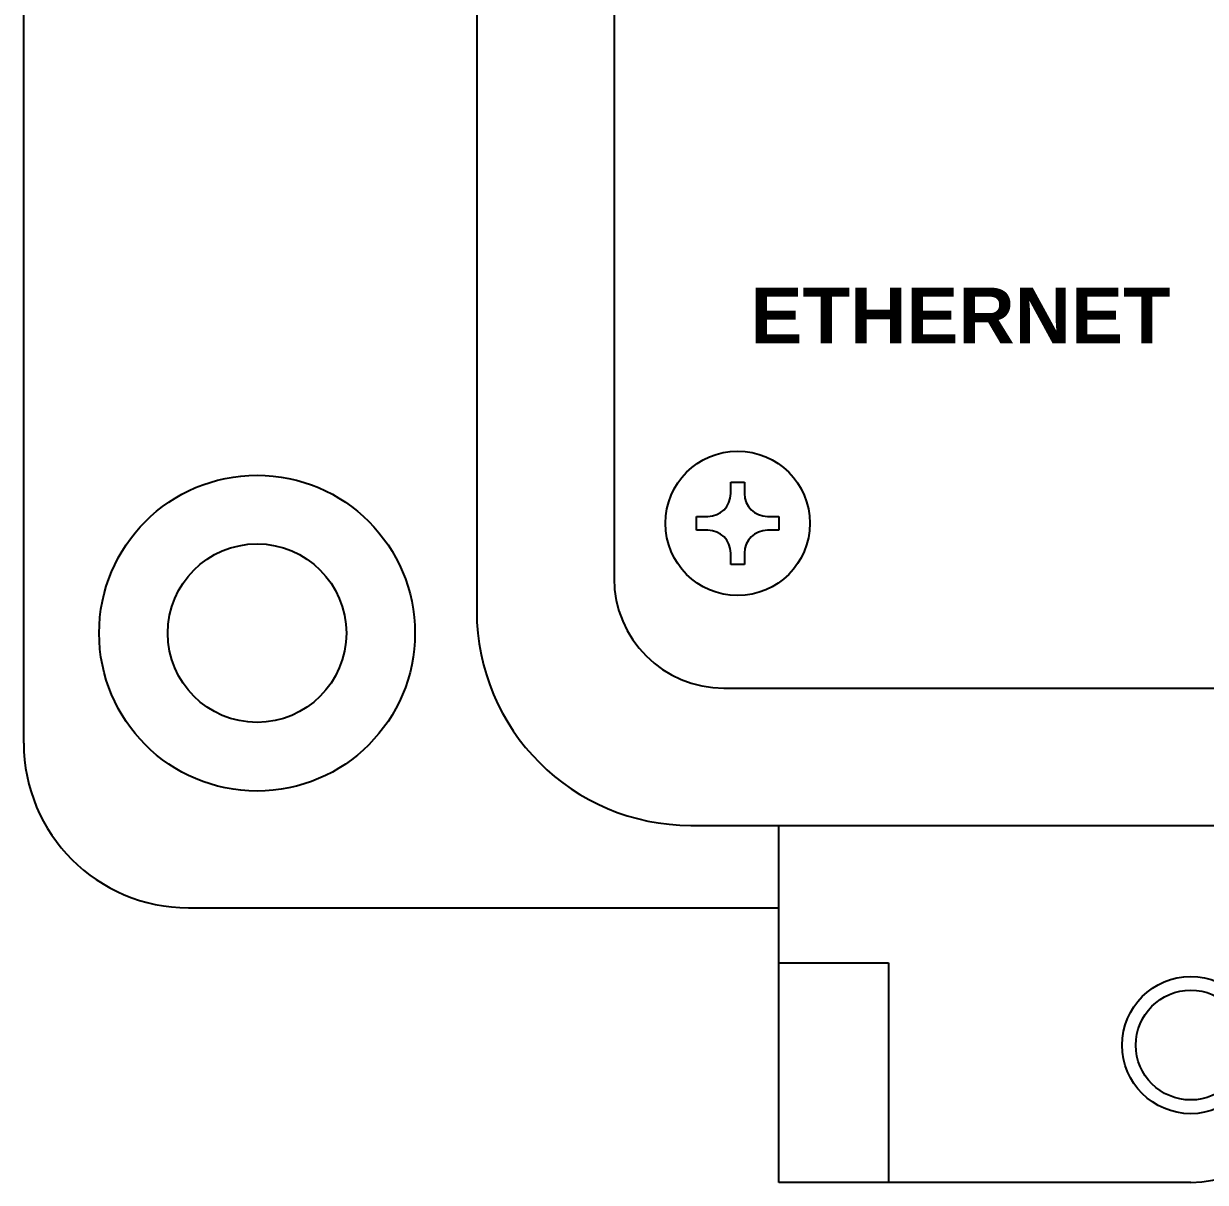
# Model space of a CAD drawing. Header units: inches. Extents: x 0 to 316, y -1 to 150.
# Drawn here: x 257.805 to 259.5, y 90.24 to 91.901 of the extents above; entities that cross this region are included whole.
import ezdxf
from ezdxf.enums import TextEntityAlignment as Align

# ---------------------------------------------------------------- set-up
doc = ezdxf.new("R2010")
doc.units = ezdxf.units.IN
doc.header["$MEASUREMENT"] = 0
doc.styles.add('Arial Bold', font='arialbd.ttf', dxfattribs={"height": 0.08})

# ---------------------------------------------------------------- blocks, each defined once
blk = doc.blocks.new('GRACE-F')
at = {"color": 2}
for p, q in [((-2.5394, 1.8587), (-2.5394, -1.2122)), ((-1.8898, 1.6697), (-1.8898, -1.0232)), ((-1.6929, 1.6224), (-1.6929, -0.976)), ((-1.5256, -0.8545), (-1.5256, -0.8381)), ((-1.5256, -0.8381), (-1.5059, -0.8381)), ((-1.5059, -0.8381), (-1.5059, -0.8545)), ((-1.5749, -0.9071), (-1.5749, -0.8874)), ((-1.5749, -0.8874), (-1.5585, -0.8874)), ((-1.473, -0.8874), (-1.4566, -0.8874)), ((-1.4566, -0.8874), (-1.4566, -0.9071)), ((-1.5585, -0.9071), (-1.5749, -0.9071)), ((-1.4566, -0.9071), (-1.473, -0.9071)), ((-1.5256, -0.9564), (-1.5256, -0.94)), ((-1.5059, -0.94), (-1.5059, -0.9564)), ((-1.5059, -0.9564), (-1.5256, -0.9564)), ((-1.5354, -1.1335), (1.5354, -1.1335)), ((-1.5827, -1.3303), (1.5827, -1.3303)), ((-1.4567, -1.5272), (-1.4567, -1.3303)), ((-2.3031, -1.4484), (-1.4567, -1.4484)), ((-1.4567, -1.6846), (-1.4567, -1.5272)), ((-1.4567, -1.5272), (-1.2992, -1.5272)), ((-1.2992, -1.5272), (-1.2992, -1.6846)), ((-1.4567, -1.8421), (-1.4567, -1.6846)), ((-1.2992, -1.6846), (-1.2992, -1.8421)), ((-1.2992, -1.8421), (-1.4567, -1.8421)), ((-0.8661, -1.8421), (-1.2992, -1.8421))]:
    blk.add_line(p, q, dxfattribs=at)
for centre, radius in [((-1.5157, -0.8972), 0.1035), ((-2.2047, -1.0547), 0.2264), ((-2.2047, -1.0547), 0.128), ((-0.8661, -1.6453), 0.0984), ((-0.8661, -1.6453), 0.0787)]:
    blk.add_circle(centre, radius, dxfattribs=at)
for centre, radius, start, end in [((-1.5585, -0.8545), 0.0329, 270, 360), ((-1.473, -0.8545), 0.0329, 180, 270), ((-1.5585, -0.94), 0.0329, 0, 90), ((-1.473, -0.94), 0.0329, 90, 180), ((-1.5354, -0.976), 0.1575, 180, 270), ((-1.5827, -1.0232), 0.3071, 180, 270), ((-2.3031, -1.2122), 0.2362, 180, 270), ((-0.8661, -1.6846), 0.1575, 270, 0)]:
    blk.add_arc(centre, radius, start, end, dxfattribs=at)
at = {"color": 2, "style": 'Arial Bold'}
blk.add_text('ETHERNET', height=0.08, dxfattribs=at).set_placement((-1.1961, -0.5993), align=Align.MIDDLE_CENTER)

msp = doc.modelspace()

# ---------------------------------------------------------------- block references
at = {"linetype": 'Continuous'}
msp.add_blockref('GRACE-F', (260.34479, 92.08229), dxfattribs=at)

doc.saveas('drawing.dxf')
